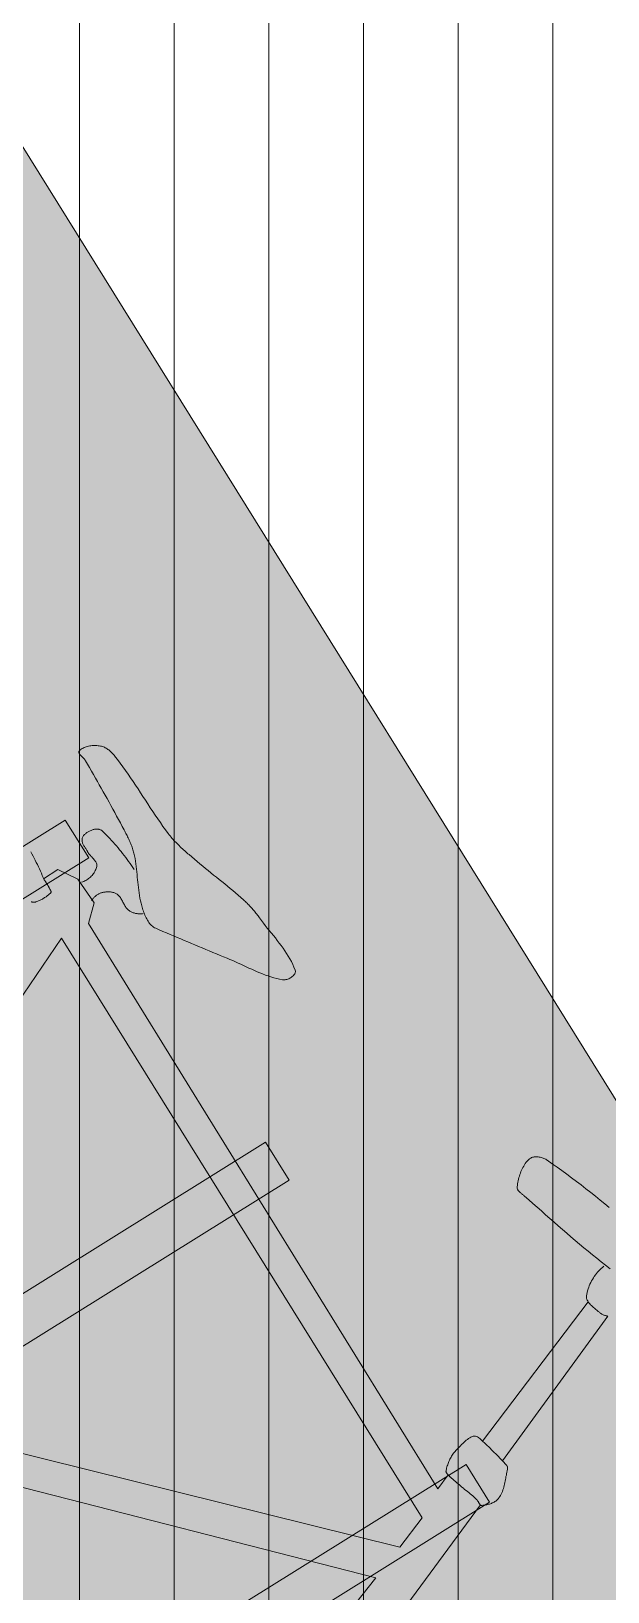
# Model space of a CAD drawing. Header units: metres. Extents: x 678805 to 1359287, y 2747329 to 5497370.
# Drawn here: x 679685.422 to 679686.182, y 2748550.725 to 2748552.781 of the extents above; entities that cross this region are included whole.
import ezdxf

# ---------------------------------------------------------------- set-up
doc = ezdxf.new("R2010")
doc.units = ezdxf.units.M
doc.layers.add('00_XREF_MON_HSC_PAVEMENT', color=7, linetype='Continuous')
doc.layers.add('00_XREF_TWQ_BUILDINGS', color=7, linetype='Continuous')
doc.layers.add('XREF_MON_HSC_FURNITURE$0$03-PG-CBIncluded', color=8, linetype='Continuous', lineweight=5)
doc.layers.add('XREF_MON_HSC_PAVEMENT$0$03-TR-Pavement_02_Sealed Gravel', color=7, linetype='Continuous', lineweight=5, true_color=0x38321e)

# ---------------------------------------------------------------- blocks, each defined once
blk = doc.blocks.new('XREF_MON_HSC_PAVEMENT')
at = {"layer": 'XREF_MON_HSC_PAVEMENT$0$03-TR-Pavement_02_Sealed Gravel', "linetype": 'Continuous'}
h = blk.add_hatch(dxfattribs=at)
h.set_pattern_fill('ANSI31', color=256, scale=0.0393, angle=45)
h.set_pattern_definition([(90, (652974.11672, 2717198.73223), (-0.1247775, 0), [])])
h.paths.add_polyline_path([(679677.2009, 2748573.5546), (679683.0406, 2748573.7775), (679687.3293, 2748576.1765), (679693.3946, 2748575.7205), (679695.7555, 2748576.8209), (679698.8989, 2748570.0766), (679696.8758, 2748565.4093), (679691.299, 2748563.5819), (679690.5587, 2748563.1846), (679688.2042, 2748561.0701), (679682.2467, 2748562.3127), (679677.0212, 2748573.4668)])
h.paths.add_polyline_path([(679758.6402, 2748582.4434), (679748.1573, 2748599.3195), (679704.6533, 2748591.9434), (679666.232, 2748578.9733), (679685.6891, 2748547.7299)])
blk = doc.blocks.new('XREF_MON_HSC_FURNITURE$0$Bicycle rack')
at = {"true_color": 0xfcfcfc}
h = blk.add_hatch(color=7, dxfattribs=at)
h.dxf.hatch_style = 1
h.paths.add_polyline_path([(3659.3427, 29.6215), (3659.3427, 34.4316), (3657.5927, 34.4316), (3657.5927, 29.6215)])
at = {"color": 253}
for p, q in [((3658.0262, 32.4281), (3658.2068, 32.5)), ((3657.982, 32.4188), (3657.9833, 32.4202)), ((3657.9833, 32.4202), (3657.9847, 32.4217)), ((3657.9847, 32.4217), (3657.9862, 32.4231)), ((3657.9862, 32.4231), (3657.9876, 32.4244)), ((3657.9876, 32.4244), (3657.9891, 32.4258)), ((3657.9891, 32.4258), (3657.9906, 32.427)), ((3657.9906, 32.427), (3657.9922, 32.4282)), ((3657.9922, 32.4282), (3657.9937, 32.4294)), ((3657.9937, 32.4294), (3657.9954, 32.4304)), ((3657.9954, 32.4304), (3657.9971, 32.4314)), ((3657.9971, 32.4314), (3657.9988, 32.4323)), ((3657.9988, 32.4323), (3658.0006, 32.4331)), ((3658.0006, 32.4331), (3658.0017, 32.4336)), ((3658.0017, 32.4336), (3658.0029, 32.4339)), ((3658.0029, 32.4339), (3658.0041, 32.4342)), ((3658.0041, 32.4342), (3658.0053, 32.4344)), ((3658.0053, 32.4344), (3658.0065, 32.4345)), ((3658.0065, 32.4345), (3658.0078, 32.4345)), ((3658.0078, 32.4345), (3658.009, 32.4345)), ((3658.009, 32.4345), (3658.0103, 32.4344)), ((3658.0103, 32.4344), (3658.0116, 32.4342)), ((3658.0116, 32.4342), (3658.0128, 32.434)), ((3658.0128, 32.434), (3658.0141, 32.4338)), ((3658.0141, 32.4338), (3658.0154, 32.4335)), ((3658.0154, 32.4335), (3658.0166, 32.4331)), ((3658.0166, 32.4331), (3658.0179, 32.4327)), ((3658.0179, 32.4327), (3658.0191, 32.4323)), ((3658.0191, 32.4323), (3658.0203, 32.4318)), ((3658.0203, 32.4318), (3658.0215, 32.4313)), ((3658.0215, 32.4313), (3658.0226, 32.4308)), ((3658.0226, 32.4308), (3658.0238, 32.4302)), ((3658.0238, 32.4302), (3658.0249, 32.4297)), ((3658.0249, 32.4297), (3658.0253, 32.4294)), ((3658.0253, 32.4294), (3658.0257, 32.4291)), ((3658.0257, 32.4291), (3658.0259, 32.4287)), ((3658.0259, 32.4287), (3658.0262, 32.4283)), ((3658.0262, 32.4283), (3658.0263, 32.4278)), ((3658.0263, 32.4278), (3658.0264, 32.4273)), ((3658.0264, 32.4273), (3658.0265, 32.4268)), ((3658.0265, 32.4239), (3658.0264, 32.4233)), ((3658.0264, 32.4233), (3658.0264, 32.4227)), ((3658.0264, 32.4227), (3658.0264, 32.4221)), ((3658.0264, 32.4221), (3658.0264, 32.4215)), ((3658.0264, 32.4215), (3658.0264, 32.4209)), ((3658.0264, 32.4209), (3658.0264, 32.4203)), ((3658.0264, 32.4203), (3658.0265, 32.4198)), ((3658.0265, 32.4268), (3658.0266, 32.4262)), ((3658.0266, 32.4257), (3658.0265, 32.4251)), ((3658.0265, 32.4251), (3658.0265, 32.4245)), ((3658.0265, 32.4245), (3658.0265, 32.4239)), ((3658.0265, 32.4198), (3658.0266, 32.4192)), ((3658.0266, 32.4262), (3658.0266, 32.4257)), ((3658.6666, 31.9434), (3658.1942, 32.4366)), ((3657.9692, 32.403), (3657.9693, 32.4033)), ((3657.9692, 32.4027), (3657.9692, 32.403)), ((3657.9692, 32.4024), (3657.9692, 32.4027)), ((3657.9693, 32.4021), (3657.9692, 32.4024)), ((3657.9693, 32.4038), (3657.9694, 32.4041)), ((3657.9693, 32.4035), (3657.9693, 32.4038)), ((3657.9693, 32.4033), (3657.9693, 32.4035)), ((3657.9693, 32.4019), (3657.9693, 32.4021)), ((3657.9698, 32.3993), (3657.9693, 32.4019)), ((3657.9694, 32.4041), (3657.9695, 32.4044)), ((3657.9695, 32.4044), (3657.9696, 32.4047)), ((3657.9696, 32.4047), (3657.9697, 32.4049)), ((3657.9697, 32.4049), (3657.9698, 32.4052)), ((3657.9698, 32.4052), (3657.9699, 32.4055)), ((3657.9703, 32.3968), (3657.9698, 32.3993)), ((3657.9699, 32.4055), (3657.97, 32.4057)), ((3657.97, 32.4057), (3657.9702, 32.406)), ((3657.9702, 32.406), (3657.9703, 32.4062)), ((3657.9703, 32.4062), (3657.9705, 32.4064)), ((3657.9705, 32.4064), (3657.9707, 32.4067)), ((3657.9707, 32.4067), (3657.9709, 32.4069)), ((3657.9709, 32.4069), (3657.971, 32.4071)), ((3657.971, 32.4071), (3657.9724, 32.4085)), ((3657.9724, 32.4085), (3657.9738, 32.4099)), ((3657.9738, 32.4099), (3657.9752, 32.4114)), ((3657.9752, 32.4114), (3657.9765, 32.4129)), ((3657.9765, 32.4129), (3657.9779, 32.4143)), ((3657.9779, 32.4143), (3657.9792, 32.4158)), ((3657.9792, 32.4158), (3657.9806, 32.4173)), ((3657.9806, 32.4173), (3657.982, 32.4188)), ((3658.0266, 32.4192), (3658.0273, 32.417)), ((3658.0273, 32.417), (3658.0279, 32.4149)), ((3658.0279, 32.4149), (3658.0286, 32.4127)), ((3658.0286, 32.4127), (3658.0293, 32.4105)), ((3658.0293, 32.4105), (3658.03, 32.4084)), ((3658.03, 32.4084), (3658.0308, 32.4062)), ((3658.0308, 32.4062), (3658.0315, 32.404)), ((3658.0315, 32.404), (3658.0322, 32.4019)), ((3658.0322, 32.4019), (3658.033, 32.3997)), ((3658.033, 32.3997), (3658.0337, 32.3976)), ((3658.1004, 32.4019), (3658.1456, 32.4192)), ((3658.1004, 31.5023), (3658.1004, 32.4019)), ((3658.1456, 32.4192), (3658.6353, 31.9156)), ((3657.7523, 32.3057), (3657.9707, 32.3944)), ((3657.9708, 32.3942), (3657.9703, 32.3968)), ((3657.9713, 32.3917), (3657.9708, 32.3942)), ((3657.9719, 32.3892), (3657.9713, 32.3917)), ((3657.9724, 32.3866), (3657.9719, 32.3892)), ((3657.973, 32.3841), (3657.9724, 32.3866)), ((3657.9735, 32.3816), (3657.973, 32.3841)), ((3657.9741, 32.3791), (3657.9735, 32.3816)), ((3657.9747, 32.3765), (3657.9741, 32.3791)), ((3658.0337, 32.3976), (3658.0345, 32.3954)), ((3658.0345, 32.3954), (3658.0352, 32.3933)), ((3658.0352, 32.3933), (3658.0359, 32.3911)), ((3658.0359, 32.3911), (3658.0366, 32.3889)), ((3658.0366, 32.3889), (3658.0373, 32.3868)), ((3658.0373, 32.3868), (3658.038, 32.3846)), ((3658.038, 32.3846), (3658.0387, 32.3824)), ((3658.0387, 32.3824), (3658.0393, 32.3802)), ((3658.0393, 32.3802), (3658.0399, 32.378)), ((3658.0415, 32.372), (3658.0627, 32.3802)), ((3658.0627, 32.3802), (3658.06, 31.5049)), ((3657.7641, 32.276), (3657.9795, 32.3584)), ((3657.9754, 32.374), (3657.9747, 32.3765)), ((3657.976, 32.3715), (3657.9754, 32.374)), ((3657.9766, 32.369), (3657.976, 32.3715)), ((3657.9773, 32.3665), (3657.9766, 32.369)), ((3657.9779, 32.364), (3657.9773, 32.3665)), ((3657.9786, 32.3615), (3657.9779, 32.364)), ((3657.9793, 32.359), (3657.9786, 32.3615)), ((3657.98, 32.3565), (3657.9793, 32.359)), ((3658.0323, 32.3584), (3658.0311, 32.3575)), ((3658.0336, 32.3593), (3658.0323, 32.3584)), ((3658.0348, 32.3603), (3658.0336, 32.3593)), ((3658.036, 32.3612), (3658.0348, 32.3603)), ((3658.0372, 32.3623), (3658.036, 32.3612)), ((3658.0383, 32.3633), (3658.0372, 32.3623)), ((3658.0394, 32.3643), (3658.0383, 32.3633)), ((3658.0405, 32.3654), (3658.0394, 32.3643)), ((3658.0399, 32.378), (3658.0405, 32.3758)), ((3658.0405, 32.3758), (3658.0406, 32.3753)), ((3658.0408, 32.3658), (3658.0405, 32.3654)), ((3658.0406, 32.3753), (3658.0408, 32.3748)), ((3658.0408, 32.3748), (3658.0409, 32.3742)), ((3658.0411, 32.3662), (3658.0408, 32.3658)), ((3658.0409, 32.3742), (3658.0411, 32.3737)), ((3658.0411, 32.3737), (3658.0412, 32.3731)), ((3658.0414, 32.3666), (3658.0411, 32.3662)), ((3658.0412, 32.3731), (3658.0414, 32.3725)), ((3658.0414, 32.3725), (3658.0415, 32.372)), ((3658.0415, 32.3671), (3658.0414, 32.3666)), ((3658.0415, 32.372), (3658.0416, 32.3714)), ((3658.0417, 32.3676), (3658.0415, 32.3671)), ((3658.0416, 32.3714), (3658.0417, 32.3708)), ((3658.0417, 32.3708), (3658.0418, 32.3703)), ((3658.0418, 32.3681), (3658.0417, 32.3676)), ((3658.0418, 32.3703), (3658.0418, 32.3697)), ((3658.0418, 32.3697), (3658.0418, 32.3692)), ((3658.0418, 32.3692), (3658.0418, 32.3686)), ((3658.0418, 32.3686), (3658.0418, 32.3681)), ((3657.9807, 32.354), (3657.98, 32.3565)), ((3657.9815, 32.3515), (3657.9807, 32.354)), ((3657.9821, 32.35), (3657.9815, 32.3515)), ((3657.9829, 32.3488), (3657.9821, 32.35)), ((3657.9839, 32.3478), (3657.9829, 32.3488)), ((3657.9851, 32.347), (3657.9839, 32.3478)), ((3657.9864, 32.3464), (3657.9851, 32.347)), ((3657.9879, 32.346), (3657.9864, 32.3464)), ((3657.9896, 32.3457), (3657.9879, 32.346)), ((3657.9913, 32.3456), (3657.9896, 32.3457)), ((3657.9932, 32.3456), (3657.9913, 32.3456)), ((3657.9951, 32.3457), (3657.9932, 32.3456)), ((3657.9971, 32.3459), (3657.9951, 32.3457)), ((3657.9991, 32.3462), (3657.9971, 32.3459)), ((3658.0012, 32.3466), (3657.9991, 32.3462)), ((3658.0032, 32.347), (3658.0012, 32.3466)), ((3658.0052, 32.3475), (3658.0032, 32.347)), ((3658.0072, 32.348), (3658.0052, 32.3475)), ((3658.0092, 32.3484), (3658.0072, 32.348)), ((3658.011, 32.3489), (3658.0092, 32.3484)), ((3658.0128, 32.3494), (3658.011, 32.3489)), ((3658.0145, 32.3498), (3658.0128, 32.3494)), ((3658.0159, 32.3501), (3658.0145, 32.3498)), ((3658.0174, 32.3506), (3658.0159, 32.3501)), ((3658.0188, 32.3511), (3658.0174, 32.3506)), ((3658.0203, 32.3516), (3658.0188, 32.3511)), ((3658.0217, 32.3522), (3658.0203, 32.3516)), ((3658.0231, 32.3528), (3658.0217, 32.3522)), ((3658.0245, 32.3535), (3658.0231, 32.3528)), ((3658.0258, 32.3542), (3658.0245, 32.3535)), ((3658.0272, 32.355), (3658.0258, 32.3542)), ((3658.0285, 32.3558), (3658.0272, 32.355)), ((3658.0298, 32.3566), (3658.0285, 32.3558)), ((3658.0311, 32.3575), (3658.0298, 32.3566)), ((3657.7527, 32.3054), (3657.752, 32.3059)), ((3657.7533, 32.3048), (3657.7527, 32.3054)), ((3657.7539, 32.3042), (3657.7533, 32.3048)), ((3657.7544, 32.3036), (3657.7539, 32.3042)), ((3657.755, 32.303), (3657.7544, 32.3036)), ((3657.7555, 32.3024), (3657.755, 32.303)), ((3657.756, 32.3017), (3657.7555, 32.3024)), ((3657.7564, 32.301), (3657.756, 32.3017)), ((3657.7569, 32.3002), (3657.7564, 32.301)), ((3657.7573, 32.2995), (3657.7569, 32.3002)), ((3657.7577, 32.2988), (3657.7573, 32.2995)), ((3657.758, 32.298), (3657.7577, 32.2988)), ((3657.7584, 32.2972), (3657.758, 32.298)), ((3657.7587, 32.2964), (3657.7584, 32.2972)), ((3657.759, 32.2956), (3657.7587, 32.2964)), ((3657.7593, 32.2948), (3657.759, 32.2956)), ((3657.7596, 32.294), (3657.7593, 32.2948)), ((3657.7598, 32.2933), (3657.7596, 32.294)), ((3657.76, 32.2925), (3657.7598, 32.2933)), ((3657.7604, 32.2913), (3657.76, 32.2925)), ((3657.7608, 32.29), (3657.7604, 32.2913)), ((3657.7611, 32.2888), (3657.7608, 32.29)), ((3657.7615, 32.2875), (3657.7611, 32.2888)), ((3657.762, 32.2862), (3657.7615, 32.2875)), ((3657.7624, 32.2849), (3657.762, 32.2862)), ((3657.7627, 32.2836), (3657.7624, 32.2849)), ((3657.7631, 32.2823), (3657.7627, 32.2836)), ((3657.7634, 32.281), (3657.7631, 32.2823)), ((3657.7637, 32.2797), (3657.7634, 32.281)), ((3657.7639, 32.2784), (3657.7637, 32.2797)), ((3657.7641, 32.2771), (3657.7639, 32.2784)), ((3657.7641, 32.2759), (3657.7641, 32.2771)), ((3657.7641, 32.2747), (3657.7641, 32.2759)), ((3657.7458, 32.2551), (3657.7478, 32.2563)), ((3657.7478, 32.2563), (3657.7498, 32.2575)), ((3657.7498, 32.2575), (3657.7517, 32.2589)), ((3657.7517, 32.2589), (3657.7535, 32.2602)), ((3657.7535, 32.2602), (3657.7553, 32.2617)), ((3657.7553, 32.2617), (3657.7571, 32.2632)), ((3657.7571, 32.2632), (3657.7587, 32.2648)), ((3657.7587, 32.2648), (3657.7603, 32.2665)), ((3657.7603, 32.2665), (3657.7618, 32.2681)), ((3657.7618, 32.2681), (3657.7625, 32.2691)), ((3657.7625, 32.2691), (3657.7631, 32.2701)), ((3657.7631, 32.2701), (3657.7635, 32.2712)), ((3657.7635, 32.2712), (3657.7638, 32.2723)), ((3657.7638, 32.2723), (3657.764, 32.2735)), ((3657.764, 32.2735), (3657.7641, 32.2747)), ((3657.7192, 32.2473), (3657.7166, 32.2543)), ((3657.7217, 32.2404), (3657.7192, 32.2473)), ((3657.7242, 32.2334), (3657.7217, 32.2404)), ((3657.7218, 32.2473), (3657.7241, 32.2476)), ((3657.7241, 32.2476), (3657.7263, 32.2479)), ((3657.7263, 32.2479), (3657.7286, 32.2484)), ((3657.7286, 32.2484), (3657.7308, 32.2489)), ((3657.7308, 32.2489), (3657.733, 32.2495)), ((3657.733, 32.2495), (3657.7352, 32.2503)), ((3657.7352, 32.2503), (3657.7374, 32.2511)), ((3657.7374, 32.2511), (3657.7396, 32.2519)), ((3657.7396, 32.2519), (3657.7417, 32.2529)), ((3657.7417, 32.2529), (3657.7438, 32.254)), ((3657.7438, 32.254), (3657.7458, 32.2551)), ((3657.7266, 32.2265), (3657.7242, 32.2334)), ((3657.729, 32.2195), (3657.7266, 32.2265)), ((3657.7314, 32.2125), (3657.729, 32.2195)), ((3657.7337, 32.2054), (3657.7314, 32.2125)), ((3657.7359, 32.1984), (3657.7337, 32.2054)), ((3657.7382, 32.1914), (3657.7359, 32.1984)), ((3657.675, 32.1855), (3657.6774, 32.178)), ((3657.6774, 32.178), (3657.68, 32.1705)), ((3657.7404, 32.1843), (3657.7382, 32.1914)), ((3657.7426, 32.1773), (3657.7404, 32.1843)), ((3657.7448, 32.1702), (3657.7426, 32.1773)), ((3657.68, 32.1705), (3657.6825, 32.163)), ((3657.6825, 32.163), (3657.6852, 32.1555)), ((3657.6852, 32.1555), (3657.6879, 32.148)), ((3657.7469, 32.1631), (3657.7448, 32.1702)), ((3657.7491, 32.1561), (3657.7469, 32.1631)), ((3657.7512, 32.149), (3657.7491, 32.1561)), ((3657.6879, 32.148), (3657.6906, 32.1406)), ((3657.6906, 32.1406), (3657.6934, 32.1332)), ((3657.6934, 32.1332), (3657.6963, 32.1258)), ((3657.7533, 32.1419), (3657.7512, 32.149)), ((3657.7554, 32.1348), (3657.7533, 32.1419)), ((3657.7575, 32.1277), (3657.7554, 32.1348)), ((3657.6963, 32.1258), (3657.6992, 32.1185)), ((3657.6992, 32.1185), (3657.7022, 32.1111)), ((3657.7597, 32.1207), (3657.7575, 32.1277)), ((3657.7618, 32.1136), (3657.7597, 32.1207)), ((3657.762, 32.1128), (3657.7618, 32.1136)), ((3657.7623, 32.112), (3657.762, 32.1128)), ((3657.7626, 32.1112), (3657.7623, 32.112)), ((3657.7022, 32.1111), (3657.7052, 32.1038)), ((3657.7052, 32.1038), (3657.7083, 32.0965)), ((3657.7083, 32.0965), (3657.7114, 32.0893)), ((3657.7566, 32.0904), (3657.7581, 32.0919)), ((3657.7581, 32.0919), (3657.7595, 32.0934)), ((3657.7595, 32.0934), (3657.7609, 32.0949)), ((3657.7609, 32.0949), (3657.7622, 32.0964)), ((3657.7622, 32.0964), (3657.7635, 32.098)), ((3657.7629, 32.1104), (3657.7626, 32.1112)), ((3657.7632, 32.1096), (3657.7629, 32.1104)), ((3657.7634, 32.1088), (3657.7632, 32.1096)), ((3657.7637, 32.1079), (3657.7634, 32.1088)), ((3657.7635, 32.098), (3657.764, 32.0986)), ((3657.764, 32.1071), (3657.7637, 32.1079)), ((3657.7642, 32.1062), (3657.764, 32.1071)), ((3657.764, 32.0986), (3657.7643, 32.0992)), ((3657.7645, 32.1054), (3657.7642, 32.1062)), ((3657.7643, 32.0992), (3657.7646, 32.0999)), ((3657.7646, 32.1046), (3657.7645, 32.1054)), ((3657.7648, 32.1038), (3657.7646, 32.1046)), ((3657.7646, 32.0999), (3657.7648, 32.1007)), ((3657.7649, 32.103), (3657.7648, 32.1038)), ((3657.7648, 32.1007), (3657.7649, 32.1014)), ((3657.7649, 32.1022), (3657.7649, 32.103)), ((3657.7649, 32.1014), (3657.7649, 32.1022)), ((3657.7114, 32.0893), (3657.7119, 32.0882)), ((3657.7119, 32.0882), (3657.7125, 32.0871)), ((3657.7125, 32.0871), (3657.7132, 32.086)), ((3657.7132, 32.086), (3657.7139, 32.0849)), ((3657.7139, 32.0849), (3657.7146, 32.0839)), ((3657.7146, 32.0839), (3657.7155, 32.0828)), ((3657.7155, 32.0828), (3657.7163, 32.0818)), ((3657.7163, 32.0818), (3657.7173, 32.0809)), ((3657.7173, 32.0809), (3657.7182, 32.08)), ((3657.7182, 32.08), (3657.7192, 32.0791)), ((3657.7192, 32.0791), (3657.7203, 32.0783)), ((3657.7203, 32.0783), (3657.7213, 32.0776)), ((3657.7213, 32.0776), (3657.7224, 32.077)), ((3657.7224, 32.077), (3657.7236, 32.0764)), ((3657.7236, 32.0764), (3657.7247, 32.076)), ((3657.7247, 32.076), (3657.7259, 32.0756)), ((3657.7259, 32.0756), (3657.727, 32.0754)), ((3657.727, 32.0754), (3657.7282, 32.0753)), ((3657.7282, 32.0753), (3657.7294, 32.0753)), ((3657.7294, 32.0753), (3657.7305, 32.0754)), ((3657.7305, 32.0754), (3657.7325, 32.0758)), ((3657.7325, 32.0758), (3657.7344, 32.0763)), ((3657.7344, 32.0763), (3657.7363, 32.0769)), ((3657.7363, 32.0769), (3657.7382, 32.0776)), ((3657.7382, 32.0776), (3657.74, 32.0784)), ((3657.74, 32.0784), (3657.7418, 32.0793)), ((3657.7418, 32.0793), (3657.7436, 32.0802)), ((3657.7436, 32.0802), (3657.7454, 32.0813)), ((3657.7454, 32.0813), (3657.7471, 32.0824)), ((3657.7471, 32.0824), (3657.7488, 32.0836)), ((3657.7488, 32.0836), (3657.7504, 32.0849)), ((3657.7504, 32.0849), (3657.752, 32.0862)), ((3657.752, 32.0862), (3657.7536, 32.0875)), ((3657.7536, 32.0875), (3657.7552, 32.0889)), ((3657.7552, 32.0889), (3657.7566, 32.0904)), ((3657.8612, 31.7011), (3657.8605, 31.697)), ((3657.8615, 31.7021), (3657.8612, 31.7011)), ((3657.862, 31.703), (3657.8615, 31.7021)), ((3657.8626, 31.7037), (3657.862, 31.703)), ((3657.8634, 31.7044), (3657.8626, 31.7037)), ((3657.8643, 31.7049), (3657.8634, 31.7044)), ((3657.8653, 31.7054), (3657.8643, 31.7049)), ((3657.8665, 31.7058), (3657.8653, 31.7054)), ((3657.8676, 31.706), (3657.8665, 31.7058)), ((3657.8689, 31.7062), (3657.8676, 31.706)), ((3657.8702, 31.7063), (3657.8689, 31.7062)), ((3657.8715, 31.7063), (3657.8702, 31.7063)), ((3657.8729, 31.7062), (3657.8715, 31.7063)), ((3657.8742, 31.7061), (3657.8729, 31.7062)), ((3657.8755, 31.7058), (3657.8742, 31.7061)), ((3657.8768, 31.7055), (3657.8755, 31.7058)), ((3657.878, 31.7051), (3657.8768, 31.7055)), ((3657.8792, 31.7047), (3657.878, 31.7051)), ((3657.8802, 31.7041), (3657.8792, 31.7047)), ((3657.8812, 31.7035), (3657.8802, 31.7041)), ((3657.882, 31.7029), (3657.8812, 31.7035)), ((3657.8849, 31.7002), (3657.882, 31.7029)), ((3657.8877, 31.6975), (3657.8849, 31.7002)), ((3658.5797, 31.7142), (3658.1004, 31.5023)), ((3657.8592, 31.6847), (3657.8591, 31.6805)), ((3657.8591, 31.6805), (3657.8591, 31.6764)), ((3657.8595, 31.6888), (3657.8592, 31.6847)), ((3657.8599, 31.6929), (3657.8595, 31.6888)), ((3657.8605, 31.697), (3657.8599, 31.6929)), ((3657.8903, 31.6946), (3657.8877, 31.6975)), ((3657.8929, 31.6917), (3657.8903, 31.6946)), ((3657.8954, 31.6887), (3657.8929, 31.6917)), ((3657.8978, 31.6857), (3657.8954, 31.6887)), ((3657.9002, 31.6826), (3657.8978, 31.6857)), ((3657.9025, 31.6794), (3657.9002, 31.6826)), ((3657.8591, 31.6764), (3657.8592, 31.6722)), ((3657.8592, 31.6722), (3657.8594, 31.668)), ((3657.8594, 31.668), (3657.8597, 31.6638)), ((3657.8597, 31.6638), (3657.8601, 31.6596)), ((3657.8601, 31.6596), (3657.8605, 31.6554)), ((3657.9048, 31.6762), (3657.9025, 31.6794)), ((3657.907, 31.673), (3657.9048, 31.6762)), ((3657.9092, 31.6697), (3657.907, 31.673)), ((3657.9114, 31.6665), (3657.9092, 31.6697)), ((3657.9136, 31.6632), (3657.9114, 31.6665)), ((3657.9157, 31.6599), (3657.9136, 31.6632)), ((3657.9179, 31.6566), (3657.9157, 31.6599)), ((3657.8605, 31.6554), (3657.8609, 31.6512)), ((3657.8609, 31.6512), (3657.8614, 31.6471)), ((3657.8614, 31.6471), (3657.8619, 31.6429)), ((3657.8619, 31.6429), (3657.8625, 31.6387)), ((3657.8625, 31.6387), (3657.863, 31.6345)), ((3657.92, 31.6533), (3657.9179, 31.6566)), ((3657.9222, 31.65), (3657.92, 31.6533)), ((3657.9244, 31.6468), (3657.9222, 31.65)), ((3657.9267, 31.6435), (3657.9244, 31.6468)), ((3657.9289, 31.6403), (3657.9267, 31.6435)), ((3657.9319, 31.6362), (3657.9289, 31.6403)), ((3657.863, 31.6345), (3657.8635, 31.6303)), ((3657.8635, 31.6303), (3657.8639, 31.6261)), ((3657.8639, 31.6261), (3657.8643, 31.6219)), ((3657.8643, 31.6219), (3657.8647, 31.6178)), ((3657.9349, 31.6321), (3657.9319, 31.6362)), ((3657.9379, 31.6279), (3657.9349, 31.6321)), ((3657.9409, 31.6238), (3657.9379, 31.6279)), ((3657.9439, 31.6196), (3657.9409, 31.6238)), ((3657.9469, 31.6155), (3657.9439, 31.6196)), ((3657.8647, 31.6178), (3657.8648, 31.6162)), ((3657.8648, 31.6162), (3657.8649, 31.6146)), ((3657.8649, 31.6146), (3657.8651, 31.613)), ((3657.8651, 31.613), (3657.8652, 31.6115)), ((3657.8652, 31.6115), (3657.8654, 31.6099)), ((3657.8654, 31.6099), (3657.8656, 31.6083)), ((3657.8656, 31.6083), (3657.8658, 31.6067)), ((3657.8658, 31.6067), (3657.866, 31.6051)), ((3657.866, 31.6051), (3657.8662, 31.6036)), ((3657.8662, 31.6036), (3657.8665, 31.602)), ((3657.8665, 31.602), (3657.8667, 31.6004)), ((3657.8667, 31.6004), (3657.867, 31.5989)), ((3657.867, 31.5989), (3657.8673, 31.5973)), ((3657.9498, 31.6113), (3657.9469, 31.6155)), ((3657.9528, 31.6072), (3657.9498, 31.6113)), ((3657.9557, 31.603), (3657.9528, 31.6072)), ((3657.9587, 31.5988), (3657.9557, 31.603)), ((3657.9616, 31.5947), (3657.9587, 31.5988)), ((3657.8673, 31.5973), (3657.8676, 31.5957)), ((3657.8676, 31.5957), (3657.8679, 31.5942)), ((3657.8679, 31.5942), (3657.8683, 31.5926)), ((3657.8683, 31.5926), (3657.8687, 31.5911)), ((3657.8687, 31.5911), (3657.869, 31.5896)), ((3657.869, 31.5896), (3657.8695, 31.588)), ((3657.8695, 31.588), (3657.8699, 31.5865)), ((3657.8699, 31.5865), (3657.8712, 31.582)), ((3657.8712, 31.582), (3657.8726, 31.5776)), ((3657.8726, 31.5776), (3657.874, 31.5731)), ((3657.9646, 31.5905), (3657.9616, 31.5947)), ((3657.9675, 31.5863), (3657.9646, 31.5905)), ((3657.9705, 31.5821), (3657.9675, 31.5863)), ((3657.9734, 31.578), (3657.9705, 31.5821)), ((3657.9763, 31.5738), (3657.9734, 31.578)), ((3657.874, 31.5731), (3657.8754, 31.5687)), ((3657.8754, 31.5687), (3657.8769, 31.5643)), ((3657.8769, 31.5643), (3657.8784, 31.5598)), ((3657.8784, 31.5598), (3657.8799, 31.5554)), ((3657.9792, 31.5696), (3657.9763, 31.5738)), ((3657.9822, 31.5654), (3657.9792, 31.5696)), ((3657.9851, 31.5612), (3657.9822, 31.5654)), ((3657.988, 31.557), (3657.9851, 31.5612)), ((3657.9889, 31.5555), (3657.988, 31.557)), ((3657.8799, 31.5554), (3657.8814, 31.551)), ((3657.8814, 31.551), (3657.883, 31.5466)), ((3657.883, 31.5466), (3657.8845, 31.5422)), ((3657.8845, 31.5422), (3657.8861, 31.5378)), ((3657.8861, 31.5378), (3657.8876, 31.5334)), ((3657.9897, 31.554), (3657.9889, 31.5555)), ((3657.9903, 31.5524), (3657.9897, 31.554)), ((3657.9908, 31.5508), (3657.9903, 31.5524)), ((3657.9912, 31.5491), (3657.9908, 31.5508)), ((3657.9909, 31.5347), (3657.9912, 31.5366)), ((3657.9915, 31.5474), (3657.9912, 31.5491)), ((3657.9912, 31.5366), (3657.9915, 31.5384)), ((3657.9916, 31.5456), (3657.9915, 31.5474)), ((3657.9915, 31.5384), (3657.9916, 31.5402)), ((3657.9917, 31.5439), (3657.9916, 31.5456)), ((3657.9916, 31.5402), (3657.9917, 31.5421)), ((3657.9917, 31.5421), (3657.9917, 31.5439)), ((3657.8876, 31.5334), (3657.8892, 31.529)), ((3657.8892, 31.529), (3657.8907, 31.5246)), ((3657.8907, 31.5246), (3657.8922, 31.5202)), ((3657.8922, 31.5202), (3657.8937, 31.5157)), ((3657.8937, 31.5157), (3657.8952, 31.5113)), ((3657.9847, 31.5123), (3657.9859, 31.5156)), ((3657.9859, 31.5156), (3657.987, 31.5189)), ((3657.987, 31.5189), (3657.988, 31.5223)), ((3657.988, 31.5223), (3657.9884, 31.524)), ((3657.9884, 31.524), (3657.9889, 31.5257)), ((3657.9889, 31.5257), (3657.9894, 31.5274)), ((3657.9894, 31.5274), (3657.9898, 31.5292)), ((3657.9898, 31.5292), (3657.9902, 31.531)), ((3657.9902, 31.531), (3657.9906, 31.5329)), ((3657.9906, 31.5329), (3657.9909, 31.5347)), ((3657.9919, 31.5318), (3657.9928, 31.5314)), ((3657.9928, 31.5314), (3657.9937, 31.531)), ((3657.9937, 31.531), (3657.9946, 31.5305)), ((3657.9946, 31.5305), (3657.9954, 31.53)), ((3657.9954, 31.53), (3657.9963, 31.5295)), ((3657.9963, 31.5295), (3657.9971, 31.5289)), ((3657.9971, 31.5289), (3657.9979, 31.5283)), ((3657.9979, 31.5283), (3657.9987, 31.5276)), ((3657.9987, 31.5276), (3657.9995, 31.527)), ((3657.9995, 31.527), (3658.0002, 31.5263)), ((3658.0002, 31.5263), (3658.0009, 31.5255)), ((3658.0009, 31.5255), (3658.0016, 31.5248)), ((3658.0016, 31.5248), (3658.0023, 31.524)), ((3658.0023, 31.524), (3658.0029, 31.5232)), ((3658.0029, 31.5232), (3658.0035, 31.5223)), ((3658.0035, 31.5223), (3658.004, 31.5215)), ((3658.004, 31.5215), (3658.0045, 31.5206)), ((3658.0045, 31.5206), (3658.005, 31.5197)), ((3658.005, 31.5197), (3658.0054, 31.5188)), ((3658.0054, 31.5188), (3658.0058, 31.5179)), ((3658.0058, 31.5179), (3658.0062, 31.5167)), ((3658.0062, 31.5167), (3658.0065, 31.5154)), ((3658.0065, 31.5154), (3658.0067, 31.5142)), ((3657.8952, 31.5113), (3657.8966, 31.5069)), ((3657.8966, 31.5069), (3657.898, 31.5024)), ((3657.898, 31.5024), (3657.8994, 31.4979)), ((3657.8994, 31.4979), (3657.9, 31.4961)), ((3657.9, 31.4961), (3657.9005, 31.4942)), ((3657.9761, 31.4931), (3657.9776, 31.4963)), ((3657.9776, 31.4963), (3657.9791, 31.4995)), ((3657.9791, 31.4995), (3657.9806, 31.5026)), ((3657.9806, 31.5026), (3657.982, 31.5058)), ((3657.982, 31.5058), (3657.9834, 31.5091)), ((3657.9834, 31.5091), (3657.9847, 31.5123)), ((3658.0063, 31.5021), (3658.0062, 31.5008)), ((3658.0062, 31.5008), (3658.0062, 31.4995)), ((3658.0062, 31.4995), (3658.0062, 31.4981)), ((3658.0062, 31.4981), (3658.0063, 31.4968)), ((3658.0064, 31.5035), (3658.0063, 31.5021)), ((3658.0063, 31.4968), (3658.0064, 31.4956)), ((3658.0065, 31.5048), (3658.0064, 31.5035)), ((3658.0064, 31.4956), (3658.0067, 31.4943)), ((3658.0066, 31.5062), (3658.0065, 31.5048)), ((3658.0067, 31.5075), (3658.0066, 31.5062)), ((3658.0067, 31.5142), (3658.0068, 31.5129)), ((3658.0068, 31.5089), (3658.0067, 31.5075)), ((3658.0068, 31.5129), (3658.0069, 31.5115)), ((3658.0069, 31.5102), (3658.0068, 31.5089)), ((3658.0069, 31.5115), (3658.0069, 31.5102)), ((3658.06, 31.5049), (3658.0392, 31.4858)), ((3657.9005, 31.4942), (3657.9011, 31.4923)), ((3657.9011, 31.4923), (3657.9016, 31.4904)), ((3657.9016, 31.4904), (3657.9022, 31.4885)), ((3657.9022, 31.4885), (3657.9027, 31.4866)), ((3657.9027, 31.4866), (3657.9033, 31.4847)), ((3657.9033, 31.4847), (3657.9038, 31.4828)), ((3657.9038, 31.4828), (3657.9043, 31.4809)), ((3657.9043, 31.4809), (3657.9047, 31.479)), ((3657.9047, 31.479), (3657.9052, 31.4771)), ((3657.9052, 31.4771), (3657.9056, 31.4752)), ((3657.9056, 31.4752), (3657.906, 31.4733)), ((3657.9654, 31.471), (3657.9668, 31.4742)), ((3657.9668, 31.4742), (3657.9683, 31.4774)), ((3657.9683, 31.4774), (3657.9698, 31.4805)), ((3657.9698, 31.4805), (3657.9714, 31.4837)), ((3657.971, 31.4762), (3657.9712, 31.473)), ((3657.9714, 31.4837), (3657.973, 31.4868)), ((3657.973, 31.4868), (3657.9745, 31.49)), ((3657.9745, 31.49), (3657.9761, 31.4931)), ((3658.0067, 31.4943), (3658.007, 31.4931)), ((3658.007, 31.4931), (3658.0075, 31.4919)), ((3658.0075, 31.4919), (3658.008, 31.491)), ((3658.008, 31.491), (3658.0084, 31.4901)), ((3658.0084, 31.4901), (3658.009, 31.4893)), ((3658.009, 31.4893), (3658.0096, 31.4885)), ((3658.0096, 31.4885), (3658.0102, 31.4877)), ((3658.0102, 31.4877), (3658.0109, 31.487)), ((3658.0109, 31.487), (3658.0116, 31.4863)), ((3658.0116, 31.4863), (3658.0124, 31.4856)), ((3658.0124, 31.4856), (3658.0132, 31.4849)), ((3658.0132, 31.4849), (3658.014, 31.4843)), ((3658.014, 31.4843), (3658.0148, 31.4837)), ((3658.0148, 31.4837), (3658.0157, 31.4831)), ((3658.0157, 31.4831), (3658.0166, 31.4826)), ((3658.0166, 31.4826), (3658.0175, 31.4821)), ((3658.0175, 31.4821), (3658.0184, 31.4816)), ((3658.0184, 31.4816), (3658.0194, 31.4812)), ((3658.0194, 31.4812), (3658.0203, 31.4808)), ((3658.0203, 31.4808), (3658.0213, 31.4804)), ((3658.0213, 31.4804), (3658.0222, 31.48)), ((3658.0222, 31.48), (3658.0231, 31.4797)), ((3658.0231, 31.4797), (3658.024, 31.4795)), ((3658.024, 31.4795), (3658.0248, 31.4793)), ((3658.0248, 31.4793), (3658.0257, 31.4791)), ((3658.0257, 31.4791), (3658.0266, 31.4789)), ((3658.0266, 31.4789), (3658.0275, 31.4788)), ((3658.0275, 31.4788), (3658.0284, 31.4788)), ((3658.0284, 31.4788), (3658.0293, 31.4787)), ((3658.0293, 31.4787), (3658.0302, 31.4788)), ((3658.0302, 31.4788), (3658.0311, 31.4788)), ((3658.0311, 31.4788), (3658.032, 31.4789)), ((3658.032, 31.4789), (3658.0329, 31.479)), ((3658.0329, 31.479), (3658.0338, 31.4791)), ((3658.0338, 31.4791), (3658.0347, 31.4793)), ((3658.0347, 31.4793), (3658.0356, 31.4795)), ((3658.0356, 31.4795), (3658.0364, 31.4797)), ((3658.0364, 31.4797), (3658.0373, 31.48)), ((3658.0373, 31.48), (3658.0381, 31.4803)), ((3658.0381, 31.4803), (3658.0389, 31.4807)), ((3658.0389, 31.4807), (3658.0397, 31.481)), ((3658.0392, 31.4858), (3658.0409, 31.4476)), ((3658.0397, 31.481), (3658.0405, 31.4814)), ((3657.906, 31.4733), (3657.9064, 31.4714)), ((3657.9064, 31.4714), (3657.9068, 31.4694)), ((3657.9068, 31.4694), (3657.9071, 31.4675)), ((3657.9071, 31.4675), (3657.9074, 31.4656)), ((3657.9074, 31.4656), (3657.9077, 31.4636)), ((3657.9077, 31.4636), (3657.9079, 31.4617)), ((3657.9079, 31.4617), (3657.9081, 31.4597)), ((3657.9081, 31.4597), (3657.9086, 31.4538)), ((3657.9086, 31.4538), (3657.909, 31.448)), ((3657.9588, 31.4532), (3657.9592, 31.4548)), ((3657.9592, 31.4548), (3657.9597, 31.4564)), ((3657.9597, 31.4564), (3657.9602, 31.458)), ((3657.9602, 31.458), (3657.9614, 31.4613)), ((3657.9614, 31.4613), (3657.9626, 31.4646)), ((3657.9626, 31.4646), (3657.964, 31.4678)), ((3657.964, 31.4678), (3657.9654, 31.471)), ((3657.9712, 31.473), (3657.9713, 31.4698)), ((3657.9713, 31.4698), (3657.9715, 31.4665)), ((3657.9715, 31.4665), (3657.9718, 31.4633)), ((3657.9718, 31.4633), (3657.972, 31.46)), ((3657.972, 31.46), (3657.9723, 31.4568)), ((3657.9723, 31.4568), (3657.9726, 31.4536)), ((3657.9726, 31.4536), (3657.973, 31.4503)), ((3658.021, 31.453), (3658.0225, 31.4535)), ((3658.0225, 31.4535), (3658.0239, 31.4539)), ((3658.0239, 31.4539), (3658.0255, 31.4543)), ((3658.0255, 31.4543), (3658.027, 31.4545)), ((3658.027, 31.4545), (3658.0285, 31.4547)), ((3658.0285, 31.4547), (3658.03, 31.4548)), ((3658.03, 31.4548), (3658.0315, 31.4548)), ((3658.0315, 31.4548), (3658.033, 31.4548)), ((3658.033, 31.4548), (3658.0345, 31.4546)), ((3658.0345, 31.4546), (3658.036, 31.4544)), ((3658.036, 31.4544), (3658.0374, 31.4541)), ((3658.0374, 31.4541), (3658.0388, 31.4537)), ((3657.909, 31.448), (3657.9093, 31.4421)), ((3657.9093, 31.4421), (3657.9096, 31.4362)), ((3657.9096, 31.4362), (3657.9098, 31.4302)), ((3657.9555, 31.4317), (3657.9556, 31.4334)), ((3657.9556, 31.4334), (3657.9558, 31.435)), ((3657.9558, 31.435), (3657.956, 31.4367)), ((3657.956, 31.4367), (3657.9561, 31.4384)), ((3657.9561, 31.4384), (3657.9563, 31.44)), ((3657.9563, 31.44), (3657.9566, 31.4417)), ((3657.9566, 31.4417), (3657.9568, 31.4434)), ((3657.9568, 31.4434), (3657.9571, 31.445)), ((3657.9571, 31.445), (3657.9573, 31.4467)), ((3657.9573, 31.4467), (3657.9576, 31.4483)), ((3657.9576, 31.4483), (3657.958, 31.45)), ((3657.958, 31.45), (3657.9584, 31.4516)), ((3657.9584, 31.4516), (3657.9588, 31.4532)), ((3657.973, 31.4503), (3657.9734, 31.4471)), ((3657.9734, 31.4471), (3657.9738, 31.4439)), ((3657.9738, 31.4439), (3657.9742, 31.4407)), ((3657.9742, 31.4407), (3657.9747, 31.4375)), ((3657.9747, 31.4375), (3657.9752, 31.4343)), ((3657.9752, 31.4343), (3657.9758, 31.431)), ((3658.0088, 31.4408), (3658.0089, 31.4419)), ((3658.0088, 31.4397), (3658.0088, 31.4408)), ((3658.0089, 31.4386), (3658.0088, 31.4397)), ((3658.0089, 31.4419), (3658.0091, 31.443)), ((3658.0091, 31.4374), (3658.0089, 31.4386)), ((3658.0091, 31.443), (3658.0093, 31.444)), ((3658.0093, 31.4362), (3658.0091, 31.4374)), ((3658.0093, 31.444), (3658.0098, 31.445)), ((3658.0095, 31.435), (3658.0093, 31.4362)), ((3658.0098, 31.4337), (3658.0095, 31.435)), ((3658.0098, 31.445), (3658.0103, 31.4459)), ((3658.01, 31.4325), (3658.0098, 31.4337)), ((3658.0103, 31.4459), (3658.011, 31.4467)), ((3658.011, 31.4467), (3658.012, 31.4477)), ((3658.012, 31.4477), (3658.0131, 31.4487)), ((3658.0131, 31.4487), (3658.0143, 31.4496)), ((3658.0143, 31.4496), (3658.0155, 31.4504)), ((3658.0155, 31.4504), (3658.0168, 31.4512)), ((3658.0168, 31.4512), (3658.0182, 31.4519)), ((3658.0182, 31.4519), (3658.0196, 31.4525)), ((3658.0196, 31.4525), (3658.021, 31.453)), ((3658.0409, 31.4476), (3658.0566, 31.4233)), ((3658.0789, 31.434), (3658.0788, 31.4333)), ((3658.0788, 31.4333), (3658.0788, 31.4326)), ((3658.079, 31.4368), (3658.0789, 31.4361)), ((3658.0789, 31.4361), (3658.0789, 31.4354)), ((3658.0789, 31.4354), (3658.0789, 31.4347)), ((3658.0789, 31.4347), (3658.0789, 31.434)), ((3658.0791, 31.4382), (3658.079, 31.4375)), ((3658.079, 31.4375), (3658.079, 31.4368)), ((3658.0792, 31.4389), (3658.0791, 31.4382)), ((3658.0793, 31.4408), (3658.0792, 31.4404)), ((3658.0792, 31.4404), (3658.0792, 31.4401)), ((3658.0792, 31.4401), (3658.0792, 31.4398)), ((3658.0792, 31.4398), (3658.0792, 31.4395)), ((3658.0792, 31.4395), (3658.0792, 31.4392)), ((3658.0792, 31.4392), (3658.0792, 31.4389)), ((3658.0794, 31.4417), (3658.0793, 31.4414)), ((3658.0793, 31.4414), (3658.0793, 31.4411)), ((3658.0793, 31.4411), (3658.0793, 31.4408)), ((3658.0795, 31.4423), (3658.0794, 31.442)), ((3658.0794, 31.442), (3658.0794, 31.4417)), ((3658.0796, 31.4426), (3658.0795, 31.4423)), ((3658.0798, 31.4432), (3658.0796, 31.4429)), ((3658.0796, 31.4429), (3658.0796, 31.4426)), ((3658.0799, 31.4434), (3658.0798, 31.4432)), ((3658.08, 31.4436), (3658.0799, 31.4434)), ((3658.0802, 31.4438), (3658.08, 31.4436)), ((3658.0804, 31.4439), (3658.0802, 31.4438)), ((3658.0806, 31.444), (3658.0804, 31.4439)), ((3658.0809, 31.4441), (3658.0806, 31.444)), ((3658.082, 31.4443), (3658.0809, 31.4441)), ((3658.0831, 31.4445), (3658.082, 31.4443)), ((3658.0842, 31.4447), (3658.0831, 31.4445)), ((3658.0854, 31.4449), (3658.0842, 31.4447)), ((3658.0865, 31.445), (3658.0854, 31.4449)), ((3658.0876, 31.4451), (3658.0865, 31.445)), ((3658.0888, 31.4452), (3658.0876, 31.4451)), ((3658.0899, 31.4453), (3658.0888, 31.4452)), ((3658.091, 31.4453), (3658.0899, 31.4453)), ((3658.0922, 31.4453), (3658.091, 31.4453)), ((3658.0933, 31.4453), (3658.0922, 31.4453)), ((3658.0945, 31.4453), (3658.0933, 31.4453)), ((3658.0956, 31.4452), (3658.0945, 31.4453)), ((3658.0967, 31.4452), (3658.0956, 31.4452)), ((3658.0979, 31.4451), (3658.0967, 31.4452)), ((3658.099, 31.4449), (3658.0979, 31.4451)), ((3658.1001, 31.4448), (3658.099, 31.4449)), ((3658.1013, 31.4446), (3658.1001, 31.4448)), ((3658.1024, 31.4444), (3658.1013, 31.4446)), ((3658.1035, 31.4441), (3658.1024, 31.4444)), ((3658.1039, 31.444), (3658.1035, 31.4441)), ((3658.1044, 31.4438), (3658.1039, 31.444)), ((3658.1049, 31.4436), (3658.1044, 31.4438)), ((3658.1054, 31.4434), (3658.1049, 31.4436)), ((3658.1059, 31.4432), (3658.1054, 31.4434)), ((3658.1063, 31.4429), (3658.1059, 31.4432)), ((3658.1068, 31.4426), (3658.1063, 31.4429)), ((3658.1072, 31.4423), (3658.1068, 31.4426)), ((3658.1076, 31.4419), (3658.1072, 31.4423)), ((3658.108, 31.4416), (3658.1076, 31.4419)), ((3658.1084, 31.4412), (3658.108, 31.4416)), ((3658.1088, 31.4408), (3658.1084, 31.4412)), ((3658.1091, 31.4404), (3658.1088, 31.4408)), ((3657.9098, 31.4302), (3657.91, 31.4243)), ((3657.91, 31.4243), (3657.9102, 31.4184)), ((3657.9102, 31.4184), (3657.9103, 31.4125)), ((3657.9103, 31.4125), (3657.9105, 31.4066)), ((3657.9539, 31.4094), (3657.9542, 31.4146)), ((3657.9542, 31.4146), (3657.9546, 31.4198)), ((3657.9546, 31.4198), (3657.955, 31.425)), ((3657.955, 31.425), (3657.9551, 31.4267)), ((3657.9551, 31.4267), (3657.9552, 31.4283)), ((3657.9552, 31.4283), (3657.9554, 31.43)), ((3657.9554, 31.43), (3657.9555, 31.4317)), ((3657.9758, 31.431), (3657.9764, 31.4279)), ((3657.9764, 31.4279), (3657.977, 31.4247)), ((3657.977, 31.4247), (3657.9776, 31.4215)), ((3657.9776, 31.4215), (3657.9783, 31.4183)), ((3657.9783, 31.4183), (3657.979, 31.4151)), ((3657.979, 31.4151), (3657.9797, 31.412)), ((3658.0103, 31.4313), (3658.01, 31.4325)), ((3658.0105, 31.4301), (3658.0103, 31.4313)), ((3658.0107, 31.4288), (3658.0105, 31.4301)), ((3658.0106, 31.4118), (3658.0108, 31.4128)), ((3658.0109, 31.4276), (3658.0107, 31.4288)), ((3658.0108, 31.4138), (3658.0109, 31.4148)), ((3658.0108, 31.4128), (3658.0108, 31.4138)), ((3658.011, 31.4264), (3658.0109, 31.4276)), ((3658.0109, 31.4232), (3658.011, 31.4241)), ((3658.0109, 31.4222), (3658.0109, 31.4232)), ((3658.0109, 31.4211), (3658.0109, 31.4222)), ((3658.0109, 31.4201), (3658.0109, 31.4211)), ((3658.0109, 31.419), (3658.0109, 31.4201)), ((3658.0109, 31.418), (3658.0109, 31.419)), ((3658.0109, 31.4169), (3658.0109, 31.418)), ((3658.0109, 31.4159), (3658.0109, 31.4169)), ((3658.0109, 31.4148), (3658.0109, 31.4159)), ((3658.011, 31.4253), (3658.011, 31.4264)), ((3658.011, 31.4241), (3658.011, 31.4253)), ((3658.0566, 31.4233), (3658.0792, 31.4233)), ((3658.0773, 31.4126), (3658.0769, 31.4095)), ((3658.0777, 31.4157), (3658.0773, 31.4126)), ((3658.0782, 31.4188), (3658.0777, 31.4157)), ((3658.0786, 31.4219), (3658.0782, 31.4188)), ((3658.0792, 31.425), (3658.0786, 31.4219)), ((3658.0788, 31.4326), (3658.0788, 31.432)), ((3658.0788, 31.432), (3658.0788, 31.4313)), ((3658.0788, 31.4313), (3658.0788, 31.4306)), ((3658.0788, 31.4306), (3658.0789, 31.4299)), ((3658.0789, 31.4299), (3658.0789, 31.4292)), ((3658.0789, 31.4292), (3658.0789, 31.4285)), ((3658.0789, 31.4285), (3658.0789, 31.4278)), ((3658.0789, 31.4278), (3658.079, 31.4271)), ((3658.079, 31.4271), (3658.079, 31.4264)), ((3658.079, 31.4264), (3658.0791, 31.4257)), ((3658.0791, 31.4257), (3658.0792, 31.425)), ((3657.9105, 31.4066), (3657.9106, 31.4007)), ((3657.9106, 31.4007), (3657.9107, 31.3948)), ((3657.9107, 31.3948), (3657.9108, 31.3889)), ((3657.9527, 31.3886), (3657.953, 31.3938)), ((3657.953, 31.3938), (3657.9533, 31.399)), ((3657.9533, 31.399), (3657.9536, 31.4042)), ((3657.9536, 31.4042), (3657.9539, 31.4094)), ((3657.9797, 31.412), (3657.9799, 31.4114)), ((3657.9799, 31.4114), (3657.9801, 31.4108)), ((3657.9801, 31.4108), (3657.9803, 31.4102)), ((3657.9803, 31.4102), (3657.9806, 31.4096)), ((3657.9806, 31.4096), (3657.9809, 31.4091)), ((3657.9809, 31.4091), (3657.9813, 31.4085)), ((3657.9813, 31.4085), (3657.9816, 31.408)), ((3657.9816, 31.408), (3657.9821, 31.4075)), ((3657.9821, 31.4075), (3657.9825, 31.407)), ((3657.9825, 31.407), (3657.9829, 31.4065)), ((3657.9829, 31.4065), (3657.9834, 31.4061)), ((3657.9834, 31.4061), (3657.9839, 31.4056)), ((3657.9839, 31.4056), (3657.9844, 31.4052)), ((3657.9844, 31.4052), (3657.985, 31.4049)), ((3657.985, 31.4049), (3657.9855, 31.4045)), ((3657.9855, 31.4045), (3657.9861, 31.4042)), ((3657.9861, 31.4042), (3657.9866, 31.4039)), ((3657.9866, 31.4039), (3657.9872, 31.4037)), ((3657.9872, 31.4037), (3657.9878, 31.4035)), ((3657.9878, 31.4035), (3657.9884, 31.4033)), ((3657.9884, 31.4033), (3657.9894, 31.4031)), ((3657.9894, 31.4031), (3657.9903, 31.4029)), ((3657.9903, 31.4029), (3657.9913, 31.4027)), ((3657.9913, 31.4027), (3657.9923, 31.4025)), ((3657.9923, 31.4025), (3657.9934, 31.4023)), ((3657.9934, 31.4023), (3657.9944, 31.4022)), ((3657.9944, 31.4022), (3657.9954, 31.4021)), ((3657.9954, 31.4021), (3657.9965, 31.402)), ((3657.9965, 31.402), (3657.9975, 31.402)), ((3657.9975, 31.402), (3657.9985, 31.402)), ((3657.9985, 31.402), (3657.9995, 31.402)), ((3657.9995, 31.402), (3658.0005, 31.4021)), ((3658.0005, 31.4021), (3658.0015, 31.4023)), ((3658.0015, 31.4023), (3658.0025, 31.4025)), ((3658.0025, 31.4025), (3658.0034, 31.4027)), ((3658.0034, 31.4027), (3658.0043, 31.403)), ((3658.0043, 31.403), (3658.0052, 31.4034)), ((3658.0052, 31.4034), (3658.006, 31.4039)), ((3658.006, 31.4039), (3658.0068, 31.4044)), ((3658.0068, 31.4044), (3658.0075, 31.405)), ((3658.0075, 31.405), (3658.0082, 31.4057)), ((3658.0082, 31.4057), (3658.0088, 31.4065)), ((3658.0088, 31.4065), (3658.0092, 31.4073)), ((3658.0092, 31.4073), (3658.0097, 31.4081)), ((3658.0097, 31.4081), (3658.01, 31.409)), ((3658.01, 31.409), (3658.0103, 31.4099)), ((3658.0103, 31.4099), (3658.0105, 31.4108)), ((3658.0105, 31.4108), (3658.0106, 31.4118)), ((3658.0752, 31.3939), (3658.075, 31.3907)), ((3658.0755, 31.397), (3658.0752, 31.3939)), ((3658.0758, 31.4001), (3658.0755, 31.397)), ((3658.0761, 31.4032), (3658.0758, 31.4001)), ((3658.0765, 31.4064), (3658.0761, 31.4032)), ((3658.0769, 31.4095), (3658.0765, 31.4064)), ((3657.9108, 31.3889), (3657.911, 31.3829)), ((3657.911, 31.3829), (3657.9112, 31.377)), ((3657.9112, 31.377), (3657.9114, 31.3711)), ((3657.9517, 31.3677), (3657.952, 31.3729)), ((3657.952, 31.3729), (3657.9522, 31.3781)), ((3657.9522, 31.3781), (3657.9524, 31.3834)), ((3657.9524, 31.3834), (3657.9527, 31.3886)), ((3658.0748, 31.3876), (3658.0746, 31.3845)), ((3658.075, 31.3907), (3658.0748, 31.3876)), ((3657.9114, 31.3711), (3657.9116, 31.3652)), ((3657.9116, 31.3652), (3657.912, 31.3593)), ((3657.912, 31.3593), (3657.9123, 31.3534)), ((3657.9123, 31.3534), (3657.9128, 31.3475)), ((3657.9509, 31.3469), (3657.9511, 31.3521)), ((3657.9511, 31.3521), (3657.9513, 31.3573)), ((3657.9513, 31.3573), (3657.9515, 31.3625)), ((3657.9515, 31.3625), (3657.9517, 31.3677)), ((3657.9128, 31.3475), (3657.9133, 31.3416)), ((3657.9133, 31.3416), (3657.9134, 31.3403)), ((3657.9134, 31.3403), (3657.9136, 31.3389)), ((3657.9136, 31.3389), (3657.9137, 31.3375)), ((3657.9137, 31.3375), (3657.9139, 31.3361)), ((3657.9139, 31.3361), (3657.9141, 31.3346)), ((3657.9141, 31.3346), (3657.9143, 31.3332)), ((3657.9143, 31.3332), (3657.9146, 31.3318)), ((3657.9146, 31.3318), (3657.9149, 31.3304)), ((3657.9149, 31.3304), (3657.9152, 31.329)), ((3657.95, 31.326), (3657.9502, 31.3312)), ((3657.9502, 31.3312), (3657.9504, 31.3364)), ((3657.9504, 31.3364), (3657.9506, 31.3417)), ((3657.9506, 31.3417), (3657.9509, 31.3469)), ((3657.9152, 31.329), (3657.9155, 31.3276)), ((3657.9155, 31.3276), (3657.9159, 31.3263)), ((3657.9159, 31.3263), (3657.9164, 31.3249)), ((3657.9164, 31.3249), (3657.9169, 31.3236)), ((3657.9169, 31.3236), (3657.9174, 31.3224)), ((3657.9174, 31.3224), (3657.918, 31.3211)), ((3657.918, 31.3211), (3657.9187, 31.3199)), ((3657.9187, 31.3199), (3657.9194, 31.3188)), ((3657.9194, 31.3188), (3657.9202, 31.3177)), ((3657.9202, 31.3177), (3657.9211, 31.3166)), ((3657.9211, 31.3166), (3657.922, 31.3156)), ((3657.922, 31.3156), (3657.9231, 31.3146)), ((3657.9231, 31.3146), (3657.9242, 31.3136)), ((3657.9242, 31.3136), (3657.9254, 31.3126)), ((3657.9254, 31.3126), (3657.9266, 31.3117)), ((3657.9266, 31.3117), (3657.9279, 31.3108)), ((3657.9279, 31.3108), (3657.9292, 31.3099)), ((3657.9292, 31.3099), (3657.9306, 31.3091)), ((3657.9498, 31.3208), (3657.95, 31.326)), ((3657.9498, 31.32), (3657.9498, 31.3208)), ((3657.9499, 31.3191), (3657.9498, 31.32)), ((3657.95, 31.3182), (3657.9499, 31.3191)), ((3657.9502, 31.3173), (3657.95, 31.3182)), ((3657.9504, 31.3163), (3657.9502, 31.3173)), ((3657.9506, 31.3153), (3657.9504, 31.3163)), ((3657.9509, 31.3143), (3657.9506, 31.3153)), ((3657.9511, 31.3133), (3657.9509, 31.3143)), ((3657.9514, 31.3124), (3657.9511, 31.3133)), ((3657.9516, 31.3114), (3657.9514, 31.3124)), ((3657.9518, 31.3105), (3657.9516, 31.3114)), ((3657.9519, 31.3096), (3657.9518, 31.3105)), ((3657.952, 31.3088), (3657.9519, 31.3096)), ((3657.9306, 31.3091), (3657.932, 31.3084)), ((3657.932, 31.3084), (3657.9334, 31.3077)), ((3657.9334, 31.3077), (3657.9349, 31.3071)), ((3657.9349, 31.3071), (3657.9363, 31.3065)), ((3657.9363, 31.3065), (3657.9378, 31.306)), ((3657.9378, 31.306), (3657.9393, 31.3056)), ((3657.9393, 31.3056), (3657.9408, 31.3053)), ((3657.9408, 31.3053), (3657.9423, 31.3051)), ((3657.9423, 31.3051), (3657.9438, 31.3049)), ((3657.9438, 31.3049), (3657.9453, 31.3048)), ((3657.9453, 31.3048), (3657.9468, 31.3048)), ((3657.9468, 31.3048), (3657.9483, 31.305)), ((3657.9483, 31.305), (3657.9498, 31.3052)), ((3657.9498, 31.3052), (3657.9505, 31.3054)), ((3657.9505, 31.3054), (3657.951, 31.3057)), ((3657.951, 31.3057), (3657.9514, 31.3061)), ((3657.9514, 31.3061), (3657.9517, 31.3067)), ((3657.9517, 31.3067), (3657.9519, 31.3073)), ((3657.9519, 31.3073), (3657.952, 31.308)), ((3657.952, 31.308), (3657.952, 31.3088))]:
    blk.add_line(p, q, dxfattribs=at)
blk.add_line((3658.1942, 32.4366), (3658.2346, 32.4514))
for points in [[(3659.3427, 29.6215), (3659.3427, 34.4316), (3657.5927, 34.4316), (3657.5927, 29.6215)], [(3658.0141, 32.3729), (3658.0141, 32.4316), (3658.9213, 32.4316), (3658.9213, 32.3729)], [(3658.0141, 31.8729), (3658.0141, 31.9316), (3658.9213, 31.9316), (3658.9213, 31.8729)], [(3658.0141, 31.3729), (3658.0141, 31.4316), (3658.9213, 31.4316), (3658.9213, 31.3729)]]:
    blk.add_lwpolyline(points, close=True)
blk = doc.blocks.new('XREF_MON_HSC_FURNITURE')
at = {"layer": 'XREF_MON_HSC_FURNITURE$0$03-PG-CBIncluded', "rotation": 211.9125199349461}
blk.add_blockref('XREF_MON_HSC_FURNITURE$0$Bicycle rack', (682774.0103, 2750512.0859), dxfattribs=at)

msp = doc.modelspace()

# ---------------------------------------------------------------- block references
at = {"layer": '00_XREF_MON_HSC_PAVEMENT'}
msp.add_blockref('XREF_MON_HSC_PAVEMENT', (0, 0), dxfattribs=at)
at = {"layer": '00_XREF_TWQ_BUILDINGS'}
msp.add_blockref('XREF_MON_HSC_FURNITURE', (0, 0), dxfattribs=at)

doc.saveas('drawing.dxf')
